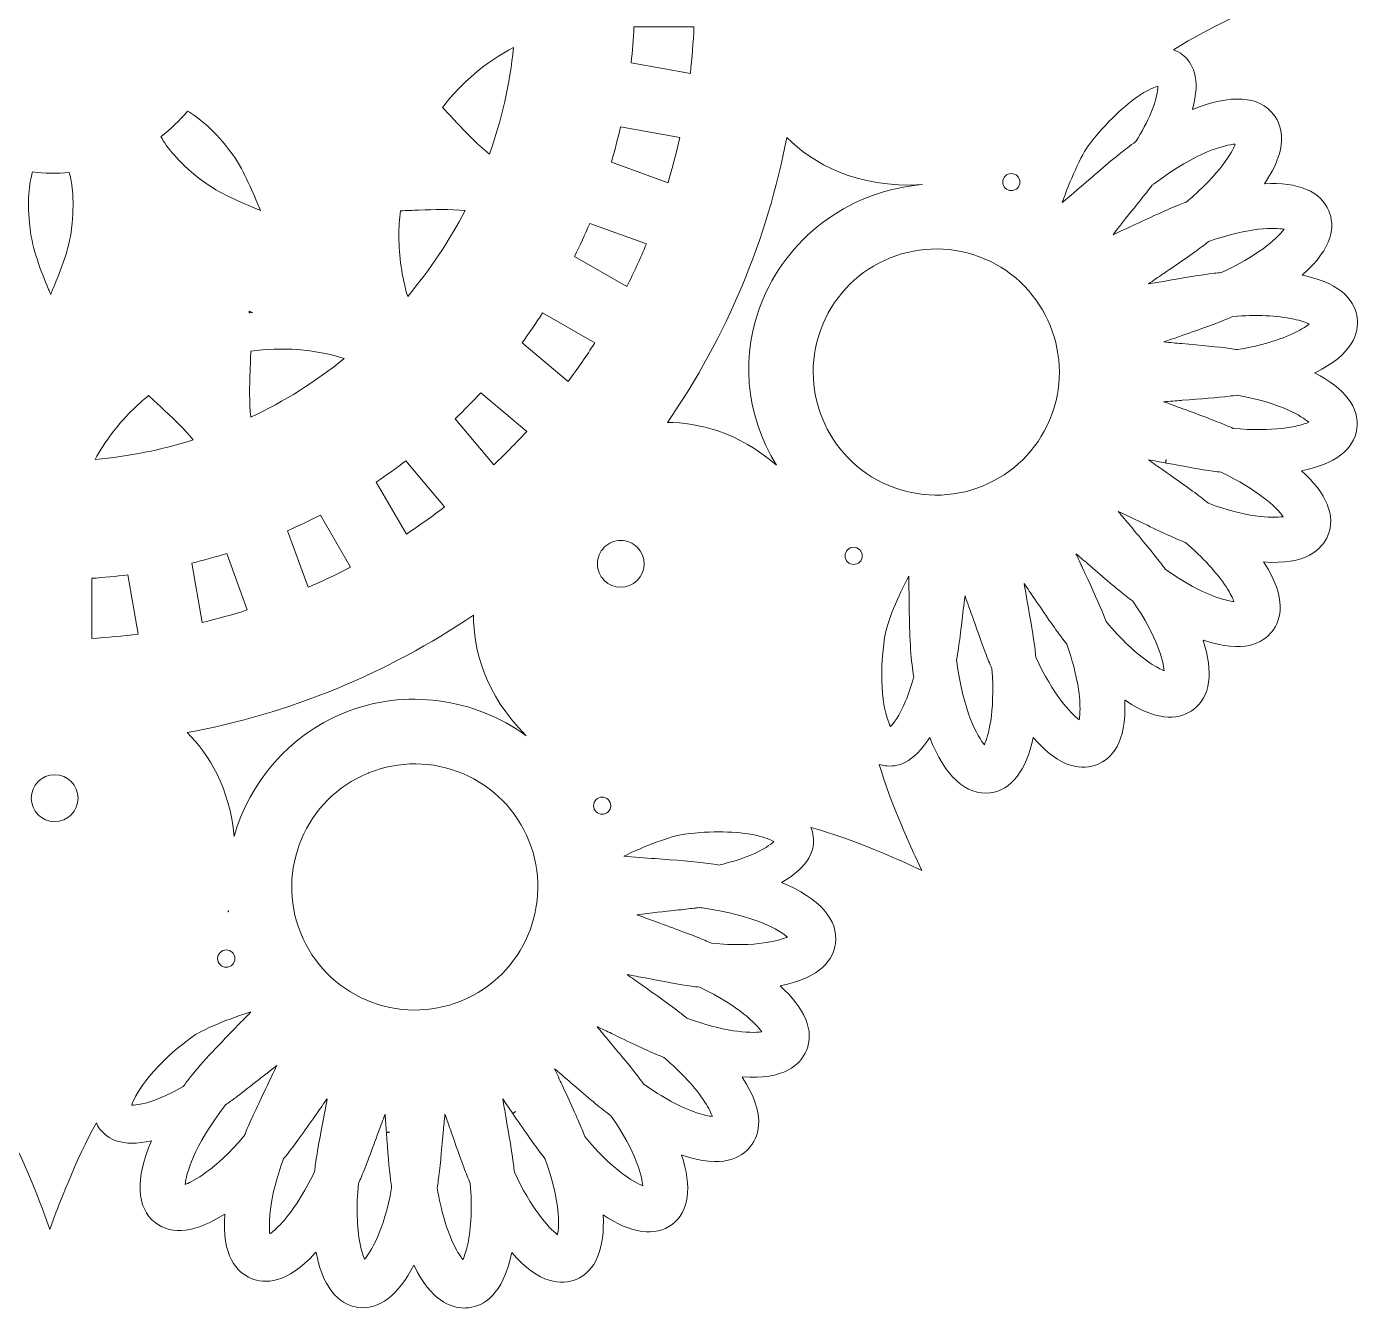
# Model space of a CAD drawing. Header units: millimetres. Extents: x 107 to 801, y -102 to 972.
# Drawn here: x 212.7 to 311.7, y 590.1 to 685.2 of the extents above; entities that cross this region are included whole.
import ezdxf

# ---------------------------------------------------------------- set-up
doc = ezdxf.new("R2010")
doc.units = ezdxf.units.MM
doc.header["$MEASUREMENT"] = 0
doc.layers.add('Layer 13 copy', color=7, linetype='Continuous')

msp = doc.modelspace()

# ---------------------------------------------------------------- linework, layer by layer
at = {"layer": 'Layer 13 copy', "lineweight": 0}
for points, knots in [([(308.314, 713.771), (308.325, 713.777), (308.335, 713.782), (308.346, 713.787), (311.168, 715.171), (311.601, 716.754), (311.467, 717.839), (311.333, 718.923), (310.528, 720.353), (307.455, 721.009), (307.432, 721.014), (307.409, 721.019), (307.385, 721.024), (309.755, 723.068), (309.791, 724.712), (309.377, 725.752), (309.377, 725.752), (309.358, 725.801), (309.358, 725.801), (308.759, 727.226), (307.073, 727.921), (304.59, 727.782), (305.977, 729.846), (306.23, 731.645), (305.295, 732.883), (304.355, 734.129), (302.542, 734.376), (300.161, 733.594), (300.165, 733.606), (300.169, 733.617), (300.173, 733.629), (301.19, 736.604), (300.377, 738.029), (299.516, 738.701), (298.654, 739.373), (297.073, 739.816), (294.435, 738.105), (294.415, 738.092), (294.396, 738.079), (294.376, 738.066), (294.607, 741.201), (293.462, 742.387), (292.427, 742.826), (290.99, 743.434), (289.299, 742.743), (287.628, 740.878), (287.041, 743.97), (285.626, 744.819), (284.513, 744.974), (282.746, 745.223), (281.148, 743.809), (279.976, 740.986), (278.783, 743.114), (277.485, 743.451), (276.579, 743.339), (276.348, 743.31), (276.125, 743.25), (275.914, 743.159), (276.696, 746.251), (278.608, 750.492), (278.628, 750.537), (278.628, 750.537), (279.107, 751.596), (279.107, 751.596), (279.107, 751.596), (278.057, 751.098), (278.057, 751.098), (278.015, 751.078), (274.01, 749.185), (271.294, 748.433), (271.31, 748.504), (271.323, 748.575), (271.333, 748.647), (271.454, 749.508), (271.171, 750.756), (269.243, 751.953), (272.105, 753.08), (273.554, 754.661), (273.335, 756.436), (273.144, 757.985), (271.7, 759.105), (269.249, 759.619), (271.633, 761.673), (271.661, 763.322), (271.239, 764.364), (270.831, 765.376), (269.682, 766.551), (266.542, 766.389), (266.517, 766.387), (266.492, 766.386), (266.467, 766.385), (266.473, 766.393), (266.479, 766.402), (266.485, 766.411), (268.237, 769.02), (267.821, 770.608), (267.162, 771.481), (266.22, 772.727), (264.408, 772.974), (262.029, 772.193), (262.033, 772.204), (262.037, 772.215), (262.04, 772.226), (263.058, 775.201), (262.244, 776.627), (261.383, 777.299), (260.522, 777.971), (258.941, 778.414), (256.303, 776.703), (256.283, 776.69), (256.264, 776.677), (256.244, 776.664), (256.474, 779.799), (255.323, 780.987), (254.282, 781.428), (252.846, 782.029), (251.156, 781.333), (249.488, 779.467), (249.01, 781.907), (247.917, 783.358), (246.38, 783.572), (244.833, 783.788), (243.378, 782.68), (242.247, 780.444), (242.242, 780.455), (242.236, 780.466), (242.231, 780.477), (240.845, 783.304), (239.262, 783.735), (238.18, 783.599), (237.095, 783.466), (235.665, 782.661), (235.009, 779.586), (235.004, 779.563), (234.999, 779.539), (234.994, 779.516), (232.941, 781.896), (231.293, 781.925), (230.251, 781.503), (228.804, 780.918), (228.097, 779.233), (228.234, 776.733), (225.633, 778.504), (224.032, 778.104), (223.135, 777.427), (221.712, 776.353), (221.579, 774.223), (222.747, 771.398), (220.399, 772.06), (219.243, 771.38), (218.682, 770.661), (218.564, 770.511), (218.466, 770.35), (218.387, 770.178), (216.785, 772.858), (215.126, 777.246), (215.108, 777.292), (215.108, 777.292), (214.699, 778.381), (214.699, 778.381), (214.699, 778.381), (214.307, 777.286), (214.307, 777.286), (214.291, 777.241), (212.762, 772.995), (211.347, 770.518), (211.307, 770.582), (211.265, 770.644), (211.219, 770.704), (210.695, 771.399), (209.612, 772.081), (207.403, 771.564), (208.63, 774.385), (208.537, 776.527), (207.127, 777.628), (205.897, 778.588), (204.084, 778.358), (201.987, 776.989), (202.22, 780.127), (201.074, 781.313), (200.039, 781.752), (199.033, 782.178), (197.392, 782.197), (195.285, 779.862), (195.269, 779.843), (195.252, 779.825), (195.236, 779.806), (195.234, 779.817), (195.232, 779.827), (195.23, 779.837), (194.623, 782.922), (193.206, 783.75), (192.124, 783.901), (190.576, 784.12), (189.121, 783.012), (187.99, 780.774), (187.985, 780.785), (187.98, 780.796), (187.974, 780.806), (186.589, 783.63), (185.006, 784.063), (183.923, 783.928), (182.838, 783.794), (181.408, 782.989), (180.753, 779.915), (180.748, 779.892), (180.743, 779.869), (180.738, 779.845), (178.683, 782.227), (177.029, 782.252), (175.982, 781.827), (174.542, 781.236), (173.839, 779.549), (173.979, 777.05), (171.915, 778.438), (170.116, 778.69), (168.879, 777.755), (167.632, 776.815), (167.385, 775.003), (168.167, 772.621), (168.156, 772.625), (168.144, 772.629), (168.133, 772.633), (165.158, 773.651), (163.733, 772.837), (163.061, 771.976), (162.389, 771.115), (161.946, 769.534), (163.656, 766.896), (163.669, 766.876), (163.682, 766.856), (163.695, 766.836), (160.562, 767.068), (159.375, 765.922), (158.936, 764.887), (158.327, 763.45), (159.018, 761.759), (160.884, 760.089), (157.792, 759.501), (156.943, 758.087), (156.787, 756.973), (156.54, 755.207), (157.952, 753.608), (160.775, 752.436), (158.648, 751.244), (158.311, 749.946), (158.422, 749.04), (158.441, 748.892), (158.472, 748.746), (158.517, 748.605), (155.589, 749.336), (151.483, 751.154), (151.3, 751.235), (151.3, 751.235), (150.251, 751.704), (150.251, 751.704), (150.251, 751.704), (150.741, 750.664), (150.741, 750.664), (150.762, 750.621), (152.677, 746.536), (153.433, 743.728), (153.329, 743.757), (153.223, 743.779), (153.115, 743.794), (152.253, 743.917), (151.007, 743.634), (149.809, 741.704), (148.682, 744.563), (147.102, 746.013), (145.325, 745.796), (143.776, 745.604), (142.657, 744.16), (142.143, 741.71), (140.088, 744.094), (138.439, 744.122), (137.397, 743.7), (136.384, 743.29), (135.21, 742.143), (135.373, 739.003), (135.374, 738.978), (135.376, 738.953), (135.377, 738.928), (135.368, 738.934), (135.36, 738.94), (135.351, 738.945), (132.741, 740.698), (131.153, 740.282), (130.281, 739.623), (129.034, 738.681), (128.788, 736.87), (129.569, 734.49), (129.557, 734.494), (129.546, 734.497), (129.535, 734.501), (126.561, 735.518), (125.135, 734.705), (124.462, 733.843), (123.79, 732.981), (123.349, 731.401), (125.059, 728.764), (125.071, 728.744), (125.084, 728.724), (125.097, 728.704), (121.961, 728.933), (120.775, 727.784), (120.333, 726.743), (119.733, 725.306), (120.429, 723.617), (122.295, 721.949), (119.855, 721.47), (118.404, 720.377), (118.19, 718.841), (117.973, 717.294), (119.08, 715.839), (121.317, 714.707), (121.306, 714.702), (121.295, 714.697), (121.284, 714.691), (118.461, 713.307), (118.029, 711.724), (118.163, 710.64), (118.296, 709.556), (119.101, 708.125), (122.176, 707.469), (122.199, 707.464), (122.222, 707.459), (122.246, 707.454), (119.865, 705.401), (119.837, 703.753), (120.258, 702.711), (120.845, 701.263), (122.529, 700.556), (125.029, 700.695), (123.258, 698.093), (123.658, 696.493), (124.335, 695.596), (125.409, 694.172), (127.538, 694.04), (130.363, 695.208), (129.701, 692.86), (130.381, 691.704), (131.101, 691.142), (131.205, 691.061), (131.315, 690.989), (131.43, 690.926), (128.89, 689.468), (124.517, 687.974), (124.471, 687.958), (124.471, 687.958), (123.355, 687.58), (123.355, 687.58), (123.355, 687.58), (124.455, 687.157), (124.455, 687.157), (124.5, 687.139), (128.795, 685.481), (131.455, 683.919), (131.313, 683.853), (131.181, 683.773), (131.057, 683.68), (130.363, 683.156), (129.681, 682.073), (130.198, 679.864), (127.376, 681.092), (125.234, 680.999), (124.134, 679.588), (123.174, 678.357), (123.403, 676.544), (124.773, 674.448), (121.635, 674.68), (120.449, 673.535), (120.01, 672.499), (119.583, 671.493), (119.565, 669.852), (121.9, 667.746), (121.918, 667.73), (121.937, 667.713), (121.956, 667.696), (121.945, 667.694), (121.935, 667.692), (121.925, 667.69), (118.84, 667.084), (118.012, 665.667), (117.861, 664.584), (117.645, 663.037), (118.751, 661.581), (120.987, 660.451), (120.976, 660.446), (120.966, 660.44), (120.955, 660.435), (118.132, 659.051), (117.7, 657.468), (117.833, 656.383), (117.968, 655.299), (118.773, 653.868), (121.846, 653.213), (121.87, 653.208), (121.893, 653.203), (121.916, 653.198), (119.536, 651.144), (119.511, 649.49), (119.934, 648.442), (120.526, 647.002), (122.21, 646.3), (124.711, 646.439), (123.324, 644.376), (123.071, 642.577), (124.006, 641.339), (124.946, 640.093), (126.758, 639.846), (129.14, 640.628), (129.136, 640.616), (129.132, 640.605), (129.128, 640.593), (128.111, 637.619), (128.924, 636.193), (129.785, 635.521), (130.647, 634.849), (132.228, 634.407), (134.865, 636.117), (134.885, 636.13), (134.905, 636.143), (134.925, 636.156), (134.694, 633.021), (135.839, 631.835), (136.874, 631.396), (138.311, 630.788), (140.003, 631.479), (141.673, 633.344), (142.26, 630.253), (143.675, 629.403), (144.788, 629.248), (146.554, 628.999), (148.153, 630.411), (149.325, 633.236), (150.517, 631.11), (151.816, 630.773), (152.722, 630.883), (152.871, 630.901), (153.016, 630.933), (153.158, 630.978), (152.397, 628.069), (150.503, 624.031), (150.483, 623.988), (150.483, 623.988), (149.981, 622.927), (149.981, 622.927), (149.981, 622.927), (151.048, 623.42), (151.048, 623.42), (151.091, 623.44), (155.145, 625.31), (158.111, 626.105), (158.041, 625.933), (157.993, 625.756), (157.968, 625.575), (157.847, 624.714), (158.131, 623.466), (160.058, 622.269), (157.196, 621.142), (155.746, 619.561), (155.966, 617.786), (156.157, 616.237), (157.601, 615.118), (160.052, 614.603), (157.668, 612.549), (157.64, 610.9), (158.061, 609.858), (158.471, 608.844), (159.618, 607.668), (162.759, 607.833), (162.784, 607.835), (162.809, 607.836), (162.834, 607.838), (162.828, 607.829), (162.822, 607.82), (162.816, 607.811), (161.064, 605.202), (161.48, 603.614), (162.138, 602.741), (163.079, 601.495), (164.892, 601.248), (167.272, 602.029), (167.269, 602.018), (167.265, 602.007), (167.261, 601.996), (166.243, 599.021), (167.057, 597.595), (167.918, 596.923), (168.78, 596.252), (170.361, 595.81), (172.999, 597.519), (173.018, 597.532), (173.038, 597.545), (173.057, 597.558), (172.827, 594.423), (173.979, 593.235), (175.019, 592.794), (176.455, 592.194), (178.145, 592.89), (179.813, 594.755), (180.291, 592.315), (181.384, 590.864), (182.92, 590.65), (184.466, 590.432), (185.922, 591.539), (187.054, 593.777), (187.06, 593.766), (187.065, 593.756), (187.07, 593.745), (188.456, 590.919), (190.04, 590.486), (191.121, 590.623), (192.206, 590.756), (193.636, 591.561), (194.292, 594.636), (194.297, 594.659), (194.302, 594.682), (194.307, 594.706), (196.361, 592.324), (198.009, 592.297), (199.05, 592.719), (200.497, 593.304), (201.204, 594.989), (201.067, 597.489), (203.667, 595.719), (205.268, 596.119), (206.166, 596.796), (207.589, 597.869), (207.722, 599.999), (206.554, 602.824), (208.901, 602.162), (210.057, 602.841), (210.619, 603.561), (210.739, 603.714), (210.839, 603.879), (210.918, 604.054), (212.432, 601.447), (213.956, 597.241), (213.972, 597.196), (213.972, 597.196), (214.37, 596.094), (214.37, 596.094), (214.37, 596.094), (214.774, 597.194), (214.774, 597.194), (214.79, 597.238), (216.317, 601.372), (217.813, 603.985), (217.884, 603.817), (217.974, 603.661), (218.081, 603.518), (218.605, 602.823), (219.688, 602.142), (221.898, 602.658), (220.671, 599.838), (220.764, 597.695), (222.174, 596.594), (223.405, 595.634), (225.218, 595.864), (227.314, 597.234), (227.082, 594.095), (228.228, 592.909), (229.263, 592.47), (230.269, 592.045), (231.911, 592.026), (234.015, 594.36), (234.032, 594.379), (234.049, 594.397), (234.065, 594.416), (234.068, 594.406), (234.069, 594.396), (234.071, 594.385), (234.677, 591.301), (236.095, 590.473), (237.177, 590.321), (238.721, 590.107), (240.18, 591.212), (241.311, 593.448), (241.316, 593.437), (241.321, 593.426), (241.327, 593.415), (242.6, 590.818), (244.048, 590.273), (245.039, 590.273), (245.156, 590.273), (245.269, 590.281), (245.378, 590.294), (246.463, 590.428), (247.893, 591.234), (248.548, 594.306), (248.553, 594.33), (248.558, 594.353), (248.563, 594.377), (250.617, 591.997), (252.271, 591.971), (253.319, 592.395), (254.759, 592.986), (255.462, 594.673), (255.322, 597.172), (257.386, 595.784), (259.185, 595.531), (260.422, 596.467), (261.669, 597.407), (261.915, 599.219), (261.134, 601.6), (261.145, 601.596), (261.157, 601.592), (261.168, 601.589), (264.145, 600.571), (265.57, 601.385), (266.24, 602.246), (266.913, 603.108), (267.355, 604.688), (265.645, 607.326), (265.632, 607.346), (265.619, 607.366), (265.606, 607.386), (268.739, 607.156), (269.926, 608.3), (270.365, 609.334), (270.974, 610.771), (270.283, 612.463), (268.417, 614.134), (271.509, 614.721), (272.358, 616.135), (272.513, 617.249), (272.761, 619.015), (271.349, 620.614), (268.526, 621.786), (270.654, 622.979), (270.991, 624.276), (270.878, 625.182), (270.85, 625.416), (270.788, 625.641), (270.696, 625.855), (273.685, 625.073), (277.806, 623.191), (277.85, 623.171), (277.85, 623.171), (278.915, 622.682), (278.915, 622.682), (278.915, 622.682), (278.413, 623.741), (278.413, 623.741), (278.394, 623.783), (276.541, 627.721), (275.762, 630.531), (275.901, 630.482), (276.042, 630.448), (276.186, 630.428), (277.047, 630.308), (278.295, 630.591), (279.492, 632.519), (280.619, 629.657), (282.198, 628.208), (283.976, 628.426), (285.525, 628.617), (286.644, 630.062), (287.158, 632.512), (289.212, 630.128), (290.862, 630.1), (291.904, 630.522), (292.917, 630.932), (294.091, 632.08), (293.928, 635.219), (293.927, 635.244), (293.925, 635.269), (293.924, 635.294), (293.933, 635.288), (293.941, 635.283), (293.95, 635.277), (296.561, 633.524), (298.148, 633.941), (299.02, 634.599), (300.266, 635.541), (300.513, 637.352), (299.732, 639.733), (299.743, 639.729), (299.755, 639.725), (299.766, 639.721), (302.741, 638.704), (304.166, 639.517), (304.839, 640.379), (305.51, 641.241), (305.952, 642.821), (304.242, 645.459), (304.229, 645.478), (304.216, 645.498), (304.203, 645.518), (307.338, 645.288), (308.527, 646.44), (308.968, 647.48), (309.568, 648.916), (308.872, 650.606), (307.006, 652.273), (309.447, 652.752), (310.897, 653.845), (311.111, 655.381), (311.328, 656.928), (310.221, 658.383), (307.984, 659.515), (307.995, 659.52), (308.006, 659.525), (308.017, 659.531), (310.839, 660.915), (311.272, 662.498), (311.138, 663.581), (311.005, 664.666), (310.201, 666.097), (307.125, 666.753), (307.102, 666.758), (307.079, 666.763), (307.056, 666.768), (309.437, 668.821), (309.464, 670.469), (309.042, 671.511), (308.457, 672.958), (306.773, 673.665), (304.272, 673.527), (306.043, 676.129), (305.643, 677.729), (304.966, 678.627), (303.893, 680.05), (301.763, 680.182), (298.938, 679.014), (299.6, 681.363), (298.92, 682.518), (298.201, 683.08), (297.997, 683.239), (297.774, 683.362), (297.534, 683.45), (300.277, 685.151), (304.681, 687.167), (304.728, 687.188), (304.728, 687.188), (305.821, 687.686), (305.821, 687.686), (305.821, 687.686), (304.659, 687.989), (304.659, 687.989), (304.614, 688), (300.466, 689.085), (298.004, 690.382), (298.087, 690.431), (298.167, 690.484), (298.244, 690.542), (298.939, 691.067), (299.62, 692.149), (299.103, 694.358), (301.925, 693.131), (304.067, 693.224), (305.167, 694.635), (306.128, 695.866), (305.898, 697.678), (304.528, 699.775), (307.665, 699.543), (308.853, 700.688), (309.291, 701.723), (309.718, 702.729), (309.736, 704.37), (307.401, 706.476), (307.383, 706.492), (307.364, 706.509), (307.345, 706.526), (307.355, 706.528), (307.366, 706.53), (307.376, 706.532), (310.462, 707.138), (311.289, 708.556), (311.44, 709.638), (311.656, 711.185), (310.55, 712.641), (308.314, 713.771)], [0, 0, 0, 0, 1, 1, 1, 2, 2, 2, 3, 3, 3, 4, 4, 4, 5, 5, 5, 6, 6, 6, 7, 7, 7, 8, 8, 8, 9, 9, 9, 10, 10, 10, 11, 11, 11, 12, 12, 12, 13, 13, 13, 14, 14, 14, 15, 15, 15, 16, 16, 16, 17, 17, 17, 18, 18, 18, 19, 19, 19, 20, 20, 20, 21, 21, 21, 22, 22, 22, 23, 23, 23, 24, 24, 24, 25, 25, 25, 26, 26, 26, 27, 27, 27, 28, 28, 28, 29, 29, 29, 30, 30, 30, 31, 31, 31, 32, 32, 32, 33, 33, 33, 34, 34, 34, 35, 35, 35, 36, 36, 36, 37, 37, 37, 38, 38, 38, 39, 39, 39, 40, 40, 40, 41, 41, 41, 42, 42, 42, 43, 43, 43, 44, 44, 44, 45, 45, 45, 46, 46, 46, 47, 47, 47, 48, 48, 48, 49, 49, 49, 50, 50, 50, 51, 51, 51, 52, 52, 52, 53, 53, 53, 54, 54, 54, 55, 55, 55, 56, 56, 56, 57, 57, 57, 58, 58, 58, 59, 59, 59, 60, 60, 60, 61, 61, 61, 62, 62, 62, 63, 63, 63, 64, 64, 64, 65, 65, 65, 66, 66, 66, 67, 67, 67, 68, 68, 68, 69, 69, 69, 70, 70, 70, 71, 71, 71, 72, 72, 72, 73, 73, 73, 74, 74, 74, 75, 75, 75, 76, 76, 76, 77, 77, 77, 78, 78, 78, 79, 79, 79, 80, 80, 80, 81, 81, 81, 82, 82, 82, 83, 83, 83, 84, 84, 84, 85, 85, 85, 86, 86, 86, 87, 87, 87, 88, 88, 88, 89, 89, 89, 90, 90, 90, 91, 91, 91, 92, 92, 92, 93, 93, 93, 94, 94, 94, 95, 95, 95, 96, 96, 96, 97, 97, 97, 98, 98, 98, 99, 99, 99, 100, 100, 100, 101, 101, 101, 102, 102, 102, 103, 103, 103, 104, 104, 104, 105, 105, 105, 106, 106, 106, 107, 107, 107, 108, 108, 108, 109, 109, 109, 110, 110, 110, 111, 111, 111, 112, 112, 112, 113, 113, 113, 114, 114, 114, 115, 115, 115, 116, 116, 116, 117, 117, 117, 118, 118, 118, 119, 119, 119, 120, 120, 120, 121, 121, 121, 122, 122, 122, 123, 123, 123, 124, 124, 124, 125, 125, 125, 126, 126, 126, 127, 127, 127, 128, 128, 128, 129, 129, 129, 130, 130, 130, 131, 131, 131, 132, 132, 132, 133, 133, 133, 134, 134, 134, 135, 135, 135, 136, 136, 136, 137, 137, 137, 138, 138, 138, 139, 139, 139, 140, 140, 140, 141, 141, 141, 142, 142, 142, 143, 143, 143, 144, 144, 144, 145, 145, 145, 146, 146, 146, 147, 147, 147, 148, 148, 148, 149, 149, 149, 150, 150, 150, 151, 151, 151, 152, 152, 152, 153, 153, 153, 154, 154, 154, 155, 155, 155, 156, 156, 156, 157, 157, 157, 158, 158, 158, 159, 159, 159, 160, 160, 160, 161, 161, 161, 162, 162, 162, 163, 163, 163, 164, 164, 164, 165, 165, 165, 166, 166, 166, 167, 167, 167, 168, 168, 168, 169, 169, 169, 170, 170, 170, 171, 171, 171, 172, 172, 172, 173, 173, 173, 174, 174, 174, 175, 175, 175, 176, 176, 176, 177, 177, 177, 178, 178, 178, 179, 179, 179, 180, 180, 180, 181, 181, 181, 182, 182, 182, 183, 183, 183, 184, 184, 184, 185, 185, 185, 186, 186, 186, 187, 187, 187, 188, 188, 188, 189, 189, 189, 190, 190, 190, 191, 191, 191, 192, 192, 192, 193, 193, 193, 194, 194, 194, 195, 195, 195, 196, 196, 196, 197, 197, 197, 198, 198, 198, 199, 199, 199, 200, 200, 200, 201, 201, 201, 202, 202, 202, 203, 203, 203, 204, 204, 204, 205, 205, 205, 206, 206, 206, 207, 207, 207, 208, 208, 208, 209, 209, 209, 210, 210, 210, 211, 211, 211, 212, 212, 212, 213, 213, 213, 214, 214, 214, 215, 215, 215, 216, 216, 216, 217, 217, 217, 218, 218, 218, 219, 219, 219, 220, 220, 220, 221, 221, 221, 222, 222, 222, 223, 223, 223, 224, 224, 224, 225, 225, 225, 226, 226, 226, 227, 227, 227, 228, 228, 228, 229, 229, 229, 230, 230, 230, 231, 231, 231, 232, 232, 232, 233, 233, 233, 234, 234, 234, 235, 235, 235, 236, 236, 236, 237, 237, 237, 238, 238, 238, 239, 239, 239, 240, 240, 240, 241, 241, 241, 242, 242, 242, 243, 243, 243, 244, 244, 244, 245, 245, 245, 246, 246, 246, 247, 247, 247, 248, 248, 248, 249, 249, 249, 250, 250, 250, 251, 251, 251, 252, 252, 252, 253, 253, 253, 254, 254, 254, 255, 255, 255, 256, 256, 256, 257, 257, 257, 258, 258, 258, 258]), ([(257.391, 682.472), (257.488, 683.36), (257.558, 684.259), (257.599, 685.153), (257.599, 685.153), (262.044, 685.153), (262.044, 685.153), (261.996, 683.997), (261.906, 682.838), (261.776, 681.699), (261.776, 681.699), (257.391, 682.472), (257.391, 682.472)], [0, 0, 0, 0, 1, 1, 1, 2, 2, 2, 3, 3, 3, 4, 4, 4, 4]), ([(244.319, 678.237), (244.021, 678.558), (243.726, 678.874), (243.427, 679.183), (244.834, 681.026), (246.646, 682.549), (248.696, 683.615), (248.416, 680.916), (247.817, 678.265), (246.913, 675.722), (245.971, 676.464), (245.133, 677.364), (244.319, 678.237)], [0, 0, 0, 0, 1, 1, 1, 2, 2, 2, 3, 3, 3, 4, 4, 4, 4]), ([(296.386, 680.747), (296.383, 680.421), (296.283, 679.767), (295.863, 678.762), (295.585, 678.096), (295.211, 677.386), (294.753, 676.651), (294.542, 676.502), (294.334, 676.35), (294.128, 676.195), (293.319, 675.584), (292.181, 674.601), (291.064, 673.636), (290.518, 673.164), (289.877, 672.611), (289.301, 672.13), (289.824, 673.636), (290.695, 675.656), (291.349, 676.494), (292.568, 678.056), (293.907, 679.349), (295.118, 680.135), (295.747, 680.542), (296.158, 680.692), (296.386, 680.747)], [0, 0, 0, 0, 1, 1, 1, 2, 2, 2, 3, 3, 3, 4, 4, 4, 5, 5, 5, 6, 6, 6, 7, 7, 7, 8, 8, 8, 8]), ([(225.419, 673.924), (223.824, 675.178), (223.007, 676.268), (222.592, 677.011), (223.31, 677.569), (223.968, 678.203), (224.553, 678.9), (225.286, 678.482), (226.361, 677.667), (227.595, 676.1), (228.563, 674.869), (229.145, 673.484), (229.762, 672.017), (229.827, 671.861), (229.893, 671.704), (229.96, 671.547), (229.834, 671.6), (229.708, 671.653), (229.583, 671.706), (228.164, 672.302), (226.697, 672.919), (225.419, 673.924)], [0, 0, 0, 0, 1, 1, 1, 2, 2, 2, 3, 3, 3, 4, 4, 4, 5, 5, 5, 6, 6, 6, 7, 7, 7, 7]), ([(255.932, 675.126), (256.182, 675.985), (256.408, 676.859), (256.604, 677.731), (256.604, 677.731), (260.988, 676.958), (260.988, 676.958), (260.741, 675.828), (260.452, 674.701), (260.125, 673.6), (260.125, 673.6), (255.932, 675.126), (255.932, 675.126)], [0, 0, 0, 0, 1, 1, 1, 2, 2, 2, 3, 3, 3, 4, 4, 4, 4]), ([(267.164, 665.016), (267.164, 665.016), (267.137, 664.952), (267.137, 664.952), (265.433, 660.874), (265.839, 656.538), (268.15, 652.683), (265.291, 655.173), (262.35, 655.834), (260.082, 655.855), (264.447, 662.171), (267.491, 669.449), (268.91, 676.963), (270.851, 675.038), (274.031, 673.168), (278.959, 673.46), (273.872, 673.066), (269.215, 669.858), (267.164, 665.016)], [0, 0, 0, 0, 1, 1, 1, 2, 2, 2, 3, 3, 3, 4, 4, 4, 5, 5, 5, 6, 6, 6, 6]), ([(302.104, 676.466), (302.095, 676.442), (302.085, 676.417), (302.074, 676.391), (301.888, 675.945), (301.078, 674.326), (298.466, 672.17), (298.292, 672.104), (298.118, 672.037), (297.945, 671.967), (297.147, 671.644), (295.96, 671.094), (294.683, 670.502), (294.164, 670.262), (293.602, 670.002), (293.06, 669.756), (293.679, 670.555), (294.353, 671.395), (294.801, 671.953), (294.801, 671.953), (294.83, 671.989), (294.83, 671.989), (295.182, 672.428), (295.49, 672.812), (295.71, 673.093), (295.786, 673.192), (295.862, 673.29), (295.936, 673.39), (295.936, 673.39), (295.965, 673.413), (295.965, 673.413), (296.019, 673.456), (296.074, 673.499), (296.13, 673.542), (299.334, 675.959), (301.356, 676.393), (302.104, 676.466)], [0, 0, 0, 0, 1, 1, 1, 2, 2, 2, 3, 3, 3, 4, 4, 4, 5, 5, 5, 6, 6, 6, 7, 7, 7, 8, 8, 8, 9, 9, 9, 10, 10, 10, 11, 11, 11, 12, 12, 12, 12]), ([(213.085, 674.399), (213.985, 674.287), (214.898, 674.27), (215.808, 674.349), (216.03, 673.535), (216.215, 672.199), (215.979, 670.218), (215.793, 668.663), (215.222, 667.264), (214.616, 665.78), (214.555, 665.63), (214.493, 665.479), (214.432, 665.327), (214.38, 665.453), (214.329, 665.58), (214.277, 665.706), (213.696, 667.13), (213.094, 668.603), (212.902, 670.218), (212.661, 672.232), (212.854, 673.581), (213.085, 674.399)], [0, 0, 0, 0, 1, 1, 1, 2, 2, 2, 3, 3, 3, 4, 4, 4, 5, 5, 5, 6, 6, 6, 7, 7, 7, 7]), ([(286.168, 673.648), (286.168, 673.477), (286.102, 673.317), (285.982, 673.197), (285.746, 672.962), (285.317, 672.962), (285.081, 673.197), (284.961, 673.317), (284.895, 673.477), (284.895, 673.648), (284.895, 673.819), (284.961, 673.979), (285.081, 674.098), (285.201, 674.218), (285.361, 674.284), (285.532, 674.284), (285.532, 674.284), (285.532, 674.284), (285.532, 674.284), (285.703, 674.284), (285.862, 674.218), (285.982, 674.099), (286.102, 673.979), (286.168, 673.819), (286.168, 673.648)], [0, 0, 0, 0, 1, 1, 1, 2, 2, 2, 3, 3, 3, 4, 4, 4, 5, 5, 5, 6, 6, 6, 7, 7, 7, 8, 8, 8, 8]), ([(240.854, 665.187), (240.422, 666.633), (240.203, 668.135), (240.203, 669.657), (240.203, 670.271), (240.242, 670.899), (240.318, 671.529), (240.785, 671.538), (241.247, 671.555), (241.689, 671.572), (242.816, 671.615), (243.978, 671.659), (245.105, 671.542), (243.938, 669.285), (242.51, 667.151), (240.854, 665.187)], [0, 0, 0, 0, 1, 1, 1, 2, 2, 2, 3, 3, 3, 4, 4, 4, 5, 5, 5, 5]), ([(257.076, 665.915), (257.076, 665.915), (253.211, 668.147), (253.211, 668.147), (253.607, 668.948), (253.982, 669.769), (254.328, 670.595), (254.328, 670.595), (258.519, 669.069), (258.519, 669.069), (258.077, 668.001), (257.593, 666.942), (257.076, 665.915)], [0, 0, 0, 0, 1, 1, 1, 2, 2, 2, 3, 3, 3, 4, 4, 4, 4]), ([(305.717, 670.157), (305.168, 669.41), (303.662, 668.129), (301.089, 666.955), (300.906, 666.937), (300.722, 666.917), (300.538, 666.895), (300.538, 666.895), (300.537, 666.895), (300.537, 666.895), (299.642, 666.784), (298.255, 666.548), (296.91, 666.319), (296.525, 666.253), (296.103, 666.181), (295.677, 666.11), (296.046, 666.363), (296.415, 666.615), (296.752, 666.845), (296.752, 666.845), (296.817, 666.889), (296.817, 666.889), (297.928, 667.647), (298.978, 668.363), (299.654, 668.873), (299.815, 668.994), (299.974, 669.118), (300.132, 669.244), (303.238, 670.351), (305.032, 670.264), (305.717, 670.157)], [0, 0, 0, 0, 1, 1, 1, 2, 2, 2, 3, 3, 3, 4, 4, 4, 5, 5, 5, 6, 6, 6, 7, 7, 7, 8, 8, 8, 9, 9, 9, 10, 10, 10, 10]), ([(283.398, 651.139), (281.142, 650.226), (278.665, 650.246), (276.424, 651.196), (271.82, 653.147), (269.643, 658.486), (271.572, 663.099), (271.572, 663.099), (271.589, 663.141), (271.589, 663.141), (272.539, 665.382), (274.304, 667.119), (276.56, 668.032), (278.808, 668.941), (281.304, 668.92), (283.535, 667.976), (288.137, 666.026), (290.314, 660.687), (288.389, 656.077), (288.389, 656.077), (288.369, 656.031), (288.369, 656.031), (287.42, 653.79), (285.654, 652.053), (283.398, 651.139)], [0, 0, 0, 0, 1, 1, 1, 2, 2, 2, 3, 3, 3, 4, 4, 4, 5, 5, 5, 6, 6, 6, 7, 7, 7, 8, 8, 8, 8]), ([(229.379, 663.997), (229.294, 663.987), (229.21, 663.977), (229.126, 663.966), (229.122, 664.005), (229.117, 664.043), (229.113, 664.082), (229.2, 664.054), (229.288, 664.025), (229.379, 663.997)], [0, 0, 0, 0, 1, 1, 1, 2, 2, 2, 3, 3, 3, 3]), ([(252.728, 658.888), (252.728, 658.888), (249.317, 661.749), (249.317, 661.749), (249.844, 662.467), (250.356, 663.211), (250.841, 663.966), (250.841, 663.966), (254.7, 661.737), (254.7, 661.737), (254.081, 660.77), (253.419, 659.813), (252.728, 658.888)], [0, 0, 0, 0, 1, 1, 1, 2, 2, 2, 3, 3, 3, 4, 4, 4, 4]), ([(307.575, 663.143), (307.38, 662.984), (307.056, 662.761), (306.554, 662.515), (305.431, 661.964), (303.955, 661.524), (302.28, 661.241), (302.097, 661.271), (301.913, 661.3), (301.729, 661.325), (300.869, 661.446), (299.553, 661.564), (298.147, 661.69), (297.736, 661.727), (297.285, 661.768), (296.833, 661.811), (297.206, 661.944), (297.576, 662.075), (297.915, 662.194), (297.915, 662.194), (297.983, 662.219), (297.983, 662.219), (299.248, 662.665), (300.555, 663.127), (301.386, 663.464), (301.572, 663.539), (301.757, 663.616), (301.94, 663.696), (303.646, 663.833), (305.197, 663.766), (306.432, 663.503), (306.978, 663.386), (307.341, 663.253), (307.575, 663.143)], [0, 0, 0, 0, 1, 1, 1, 2, 2, 2, 3, 3, 3, 4, 4, 4, 5, 5, 5, 6, 6, 6, 7, 7, 7, 8, 8, 8, 9, 9, 9, 10, 10, 10, 11, 11, 11, 11]), ([(229.193, 659.651), (229.193, 659.651), (229.199, 659.837), (229.199, 659.837), (229.214, 660.235), (229.229, 660.673), (229.237, 661.125), (231.551, 661.461), (233.931, 661.276), (236.162, 660.589), (234.032, 658.862), (231.71, 657.401), (229.249, 656.238), (229.12, 657.361), (229.153, 658.521), (229.193, 659.651)], [0, 0, 0, 0, 1, 1, 1, 2, 2, 2, 3, 3, 3, 4, 4, 4, 5, 5, 5, 5]), ([(221.683, 657.839), (221.984, 657.551), (222.293, 657.263), (222.623, 656.957), (223.439, 656.201), (224.28, 655.421), (224.986, 654.559), (222.639, 653.819), (220.199, 653.334), (217.723, 653.117), (218.437, 654.427), (219.336, 655.629), (220.4, 656.693), (220.4, 656.693), (220.4, 656.693), (220.4, 656.693), (220.799, 657.092), (221.23, 657.476), (221.683, 657.839)], [0, 0, 0, 0, 1, 1, 1, 2, 2, 2, 3, 3, 3, 4, 4, 4, 5, 5, 5, 6, 6, 6, 6]), ([(248.206, 653.662), (247.887, 653.343), (247.566, 653.032), (247.232, 652.717), (247.232, 652.717), (244.372, 656.126), (244.372, 656.126), (245.019, 656.744), (245.652, 657.388), (246.258, 658.042), (246.258, 658.042), (249.663, 655.185), (249.663, 655.185), (249.187, 654.666), (248.698, 654.154), (248.206, 653.662)], [0, 0, 0, 0, 1, 1, 1, 2, 2, 2, 3, 3, 3, 4, 4, 4, 5, 5, 5, 5]), ([(301.952, 655.411), (301.782, 655.488), (301.61, 655.563), (301.437, 655.637), (300.651, 655.97), (299.437, 656.417), (298.24, 656.857), (298.24, 656.857), (298.031, 656.933), (298.031, 656.933), (297.648, 657.073), (297.228, 657.228), (296.808, 657.384), (297.261, 657.42), (297.716, 657.454), (298.133, 657.485), (298.133, 657.485), (298.186, 657.489), (298.186, 657.489), (299.54, 657.591), (300.818, 657.687), (301.662, 657.791), (301.862, 657.816), (302.061, 657.844), (302.259, 657.873), (305.54, 657.273), (307.035, 656.301), (307.565, 655.866), (306.784, 655.535), (304.848, 655.135), (301.952, 655.411)], [0, 0, 0, 0, 1, 1, 1, 2, 2, 2, 3, 3, 3, 4, 4, 4, 5, 5, 5, 6, 6, 6, 7, 7, 7, 8, 8, 8, 9, 9, 9, 10, 10, 10, 10]), ([(240.719, 653.003), (240.719, 653.003), (243.58, 649.593), (243.58, 649.593), (242.67, 648.891), (241.723, 648.215), (240.759, 647.578), (240.759, 647.578), (238.53, 651.44), (238.53, 651.44), (239.274, 651.937), (240.008, 652.462), (240.719, 653.003)], [0, 0, 0, 0, 1, 1, 1, 2, 2, 2, 3, 3, 3, 4, 4, 4, 4]), ([(300.122, 649.866), (299.978, 649.984), (299.833, 650.101), (299.684, 650.217), (299.004, 650.748), (297.94, 651.497), (296.813, 652.29), (296.813, 652.29), (296.77, 652.321), (296.77, 652.321), (296.43, 652.56), (296.057, 652.822), (295.684, 653.087), (296.116, 653.008), (296.547, 652.928), (296.942, 652.855), (296.942, 652.855), (296.988, 653.101), (296.988, 653.101), (296.988, 653.101), (296.978, 652.848), (296.978, 652.848), (298.329, 652.597), (299.604, 652.36), (300.457, 652.241), (300.658, 652.212), (300.859, 652.187), (301.06, 652.164), (303.75, 650.887), (305.143, 649.581), (305.657, 648.87), (304.784, 648.746), (302.88, 648.836), (300.122, 649.866)], [0, 0, 0, 0, 1, 1, 1, 2, 2, 2, 3, 3, 3, 4, 4, 4, 5, 5, 5, 6, 6, 6, 7, 7, 7, 8, 8, 8, 9, 9, 9, 10, 10, 10, 11, 11, 11, 11]), ([(234.391, 648.996), (234.391, 648.996), (236.621, 645.134), (236.621, 645.134), (235.602, 644.602), (234.552, 644.101), (233.49, 643.642), (233.49, 643.642), (231.964, 647.836), (231.964, 647.836), (232.781, 648.196), (233.595, 648.585), (234.391, 648.996)], [0, 0, 0, 0, 1, 1, 1, 2, 2, 2, 3, 3, 3, 4, 4, 4, 4]), ([(300.842, 642.866), (299.659, 643.27), (298.303, 644.003), (296.919, 644.987), (296.81, 645.138), (296.7, 645.288), (296.588, 645.437), (296.064, 646.13), (295.227, 647.134), (294.327, 648.211), (294.052, 648.541), (293.749, 648.904), (293.448, 649.267), (293.877, 649.063), (294.308, 648.855), (294.704, 648.664), (295.925, 648.077), (297.078, 647.521), (297.859, 647.191), (298.043, 647.112), (298.229, 647.037), (298.415, 646.963), (299.717, 645.854), (300.767, 644.709), (301.454, 643.651), (301.758, 643.181), (301.921, 642.83), (302.008, 642.587), (301.75, 642.612), (301.369, 642.685), (300.842, 642.866)], [0, 0, 0, 0, 1, 1, 1, 2, 2, 2, 3, 3, 3, 4, 4, 4, 5, 5, 5, 6, 6, 6, 7, 7, 7, 8, 8, 8, 9, 9, 9, 10, 10, 10, 10]), ([(255.403, 644.156), (255.077, 644.483), (254.897, 644.917), (254.897, 645.38), (254.897, 645.842), (255.077, 646.277), (255.403, 646.603), (255.729, 646.929), (256.164, 647.109), (256.626, 647.109), (257.089, 647.109), (257.523, 646.929), (257.85, 646.603), (258.524, 645.928), (258.524, 644.831), (257.85, 644.157), (257.175, 643.482), (256.077, 643.483), (255.403, 644.156)], [0, 0, 0, 0, 1, 1, 1, 2, 2, 2, 3, 3, 3, 4, 4, 4, 5, 5, 5, 6, 6, 6, 6]), ([(274.312, 645.517), (274.076, 645.281), (273.647, 645.281), (273.411, 645.517), (273.291, 645.637), (273.225, 645.797), (273.225, 645.967), (273.225, 646.138), (273.291, 646.298), (273.411, 646.418), (273.531, 646.538), (273.691, 646.604), (273.862, 646.604), (274.032, 646.604), (274.192, 646.538), (274.312, 646.418), (274.432, 646.298), (274.498, 646.138), (274.498, 645.967), (274.498, 645.797), (274.432, 645.637), (274.312, 645.517)], [0, 0, 0, 0, 1, 1, 1, 2, 2, 2, 3, 3, 3, 4, 4, 4, 5, 5, 5, 6, 6, 6, 7, 7, 7, 7]), ([(227.462, 646.153), (227.462, 646.153), (228.986, 641.965), (228.986, 641.965), (227.888, 641.619), (226.765, 641.311), (225.643, 641.046), (225.643, 641.046), (224.869, 645.434), (224.869, 645.434), (225.737, 645.646), (226.608, 645.887), (227.462, 646.153)], [0, 0, 0, 0, 1, 1, 1, 2, 2, 2, 3, 3, 3, 4, 4, 4, 4]), ([(295.803, 638.036), (294.763, 638.734), (293.643, 639.795), (292.56, 641.104), (292.495, 641.276), (292.429, 641.448), (292.36, 641.62), (292.056, 642.371), (291.553, 643.463), (291.009, 644.639), (291.009, 644.639), (291.004, 644.65), (291.004, 644.65), (290.972, 644.719), (290.94, 644.788), (290.907, 644.858), (290.907, 644.858), (290.807, 645.075), (290.807, 645.075), (290.807, 645.075), (290.807, 645.074), (290.807, 645.074), (290.655, 645.402), (290.488, 645.764), (290.32, 646.131), (290.669, 645.834), (291.017, 645.534), (291.334, 645.261), (291.334, 645.261), (291.363, 645.236), (291.363, 645.236), (292.392, 644.35), (293.364, 643.514), (294.042, 642.985), (294.201, 642.861), (294.361, 642.74), (294.522, 642.622), (296.403, 639.898), (296.779, 638.15), (296.851, 637.466), (296.61, 637.558), (296.264, 637.726), (295.803, 638.036)], [0, 0, 0, 0, 1, 1, 1, 2, 2, 2, 3, 3, 3, 4, 4, 4, 5, 5, 5, 6, 6, 6, 7, 7, 7, 8, 8, 8, 9, 9, 9, 10, 10, 10, 11, 11, 11, 12, 12, 12, 13, 13, 13, 14, 14, 14, 14]), ([(217.465, 639.86), (217.465, 639.86), (217.465, 644.309), (217.465, 644.309), (218.359, 644.367), (219.257, 644.452), (220.142, 644.564), (220.142, 644.564), (220.915, 640.185), (220.915, 640.185), (219.772, 640.036), (218.615, 639.927), (217.465, 639.86)], [0, 0, 0, 0, 1, 1, 1, 2, 2, 2, 3, 3, 3, 4, 4, 4, 4]), ([(277.705, 635.212), (277.227, 634.067), (276.805, 633.552), (276.59, 633.343), (276.289, 633.905), (275.597, 635.964), (276.152, 639.931), (276.305, 641.022), (277.191, 643.042), (277.943, 644.464), (277.952, 644.026), (277.958, 643.561), (277.964, 643.13), (277.988, 641.324), (278.015, 639.277), (278.184, 637.904), (278.22, 637.615), (278.263, 637.315), (278.312, 637.009), (278.133, 636.35), (277.929, 635.746), (277.705, 635.212)], [0, 0, 0, 0, 1, 1, 1, 2, 2, 2, 3, 3, 3, 4, 4, 4, 5, 5, 5, 6, 6, 6, 7, 7, 7, 7]), ([(290.555, 633.839), (289.929, 634.316), (288.619, 635.69), (287.35, 638.468), (287.331, 638.654), (287.311, 638.841), (287.288, 639.028), (287.179, 639.914), (286.942, 641.277), (286.712, 642.596), (286.641, 643.007), (286.562, 643.46), (286.485, 643.914), (286.74, 643.543), (286.994, 643.171), (287.224, 642.834), (287.224, 642.834), (287.273, 642.762), (287.273, 642.762), (287.998, 641.698), (288.748, 640.598), (289.266, 639.911), (289.387, 639.751), (289.509, 639.595), (289.632, 639.44), (290.206, 637.826), (290.544, 636.308), (290.609, 635.048), (290.638, 634.478), (290.601, 634.088), (290.555, 633.839)], [0, 0, 0, 0, 1, 1, 1, 2, 2, 2, 3, 3, 3, 4, 4, 4, 5, 5, 5, 6, 6, 6, 7, 7, 7, 8, 8, 8, 9, 9, 9, 10, 10, 10, 10]), ([(283.583, 632.09), (283.567, 632.052), (283.552, 632.017), (283.537, 631.985), (283.071, 632.571), (281.981, 634.317), (281.487, 638.281), (281.54, 638.575), (281.587, 638.87), (281.628, 639.165), (281.628, 639.165), (281.628, 639.165), (281.628, 639.165), (281.697, 639.653), (281.779, 640.331), (281.869, 641.073), (281.936, 641.628), (282.019, 642.319), (282.108, 643.002), (282.288, 642.503), (282.468, 641.992), (282.631, 641.531), (282.631, 641.531), (282.652, 641.471), (282.652, 641.471), (283.108, 640.184), (283.538, 638.967), (283.857, 638.178), (283.932, 637.992), (284.01, 637.807), (284.09, 637.623), (284.362, 634.267), (283.771, 632.541), (283.583, 632.09)], [0, 0, 0, 0, 1, 1, 1, 2, 2, 2, 3, 3, 3, 4, 4, 4, 5, 5, 5, 6, 6, 6, 7, 7, 7, 8, 8, 8, 9, 9, 9, 10, 10, 10, 11, 11, 11, 11]), ([(228.003, 625.198), (227.691, 628.812), (226.133, 631.28), (224.536, 632.893), (232.07, 634.262), (239.376, 637.262), (245.726, 641.592), (245.726, 639.036), (246.523, 635.75), (249.625, 632.654), (245.813, 635.433), (240.691, 636.189), (236.161, 634.355), (236.161, 634.355), (236.095, 634.329), (236.095, 634.329), (232.083, 632.682), (229.152, 629.224), (228.003, 625.198)], [0, 0, 0, 0, 1, 1, 1, 2, 2, 2, 3, 3, 3, 4, 4, 4, 5, 5, 5, 6, 6, 6, 6]), ([(244.849, 613.027), (244.849, 613.027), (244.8, 613.007), (244.8, 613.007), (242.545, 612.094), (240.068, 612.114), (237.826, 613.064), (235.586, 614.013), (233.848, 615.778), (232.935, 618.034), (231.059, 622.669), (233.295, 627.984), (237.919, 629.882), (237.919, 629.882), (237.962, 629.9), (237.962, 629.9), (240.219, 630.813), (242.696, 630.793), (244.937, 629.843), (247.178, 628.894), (248.915, 627.128), (249.828, 624.872), (251.704, 620.238), (249.469, 614.924), (244.849, 613.027)], [0, 0, 0, 0, 1, 1, 1, 2, 2, 2, 3, 3, 3, 4, 4, 4, 5, 5, 5, 6, 6, 6, 7, 7, 7, 8, 8, 8, 8]), ([(214.729, 626.298), (213.775, 626.298), (212.999, 627.074), (212.999, 628.028), (212.999, 628.982), (213.775, 629.758), (214.729, 629.758), (215.683, 629.758), (216.459, 628.982), (216.459, 628.028), (216.459, 627.074), (215.683, 626.298), (214.729, 626.298)], [0, 0, 0, 0, 1, 1, 1, 2, 2, 2, 3, 3, 3, 4, 4, 4, 4]), ([(255.251, 628.108), (255.602, 628.108), (255.888, 627.822), (255.888, 627.471), (255.888, 627.119), (255.602, 626.834), (255.251, 626.834), (254.899, 626.834), (254.613, 627.119), (254.613, 627.471), (254.613, 627.822), (254.899, 628.108), (255.251, 628.108)], [0, 0, 0, 0, 1, 1, 1, 2, 2, 2, 3, 3, 3, 4, 4, 4, 4]), ([(261.378, 625.369), (263.345, 625.612), (265.205, 625.58), (266.617, 625.278), (267.339, 625.124), (267.738, 624.941), (267.944, 624.817), (267.732, 624.608), (267.236, 624.218), (266.173, 623.782), (265.504, 623.507), (264.737, 623.269), (263.894, 623.074), (263.641, 623.117), (263.386, 623.157), (263.131, 623.192), (262.126, 623.333), (260.625, 623.443), (259.174, 623.549), (258.449, 623.602), (257.597, 623.664), (256.844, 623.732), (258.278, 624.427), (260.322, 625.239), (261.378, 625.369)], [0, 0, 0, 0, 1, 1, 1, 2, 2, 2, 3, 3, 3, 4, 4, 4, 5, 5, 5, 6, 6, 6, 7, 7, 7, 8, 8, 8, 8]), ([(268.963, 617.745), (268.939, 617.735), (268.914, 617.724), (268.888, 617.713), (268.44, 617.53), (266.721, 616.958), (263.351, 617.28), (263.182, 617.356), (263.011, 617.432), (262.84, 617.504), (262.84, 617.504), (262.84, 617.504), (262.84, 617.504), (262.043, 617.842), (260.817, 618.292), (259.519, 618.768), (259.001, 618.958), (258.401, 619.178), (257.823, 619.395), (258.844, 619.524), (259.938, 619.644), (260.602, 619.717), (260.602, 619.717), (260.701, 619.728), (260.701, 619.728), (261.24, 619.787), (261.712, 619.84), (262.054, 619.882), (262.178, 619.897), (262.302, 619.914), (262.426, 619.931), (262.426, 619.931), (262.474, 619.925), (262.474, 619.925), (262.539, 619.918), (262.603, 619.91), (262.67, 619.901), (266.647, 619.345), (268.383, 618.222), (268.963, 617.745)], [0, 0, 0, 0, 1, 1, 1, 2, 2, 2, 3, 3, 3, 4, 4, 4, 5, 5, 5, 6, 6, 6, 7, 7, 7, 8, 8, 8, 9, 9, 9, 10, 10, 10, 11, 11, 11, 12, 12, 12, 13, 13, 13, 13]), ([(227.561, 619.614), (227.566, 619.638), (227.572, 619.662), (227.577, 619.686), (227.58, 619.661), (227.583, 619.637), (227.587, 619.612), (227.578, 619.613), (227.57, 619.613), (227.561, 619.614)], [0, 0, 0, 0, 1, 1, 1, 2, 2, 2, 3, 3, 3, 3]), ([(228.064, 616.149), (228.064, 615.798), (227.778, 615.512), (227.426, 615.512), (227.075, 615.512), (226.789, 615.798), (226.789, 616.149), (226.789, 616.501), (227.075, 616.787), (227.426, 616.787), (227.778, 616.787), (228.064, 616.501), (228.064, 616.149)], [0, 0, 0, 0, 1, 1, 1, 2, 2, 2, 3, 3, 3, 4, 4, 4, 4]), ([(261.519, 611.737), (261.377, 611.854), (261.234, 611.97), (261.087, 612.085), (260.375, 612.64), (259.233, 613.449), (258.111, 614.245), (257.794, 614.47), (257.445, 614.717), (257.095, 614.966), (257.55, 614.882), (258.005, 614.796), (258.423, 614.717), (259.758, 614.465), (261.019, 614.226), (261.859, 614.108), (262.06, 614.08), (262.26, 614.055), (262.461, 614.032), (265.441, 612.619), (266.647, 611.289), (267.056, 610.729), (266.139, 610.59), (264.168, 610.749), (261.519, 611.737)], [0, 0, 0, 0, 1, 1, 1, 2, 2, 2, 3, 3, 3, 4, 4, 4, 5, 5, 5, 6, 6, 6, 7, 7, 7, 8, 8, 8, 8]), ([(222.538, 605.826), (221.389, 605.354), (220.731, 605.294), (220.429, 605.296), (220.616, 605.909), (221.584, 607.852), (224.778, 610.261), (225.657, 610.925), (227.712, 611.726), (229.249, 612.201), (228.947, 611.887), (228.626, 611.556), (228.32, 611.242), (227.06, 609.949), (225.633, 608.483), (224.781, 607.391), (224.604, 607.164), (224.422, 606.921), (224.238, 606.668), (223.647, 606.329), (223.075, 606.046), (222.538, 605.826)], [0, 0, 0, 0, 1, 1, 1, 2, 2, 2, 3, 3, 3, 4, 4, 4, 5, 5, 5, 6, 6, 6, 7, 7, 7, 7]), ([(262.243, 604.734), (261.062, 605.137), (259.706, 605.871), (258.322, 606.854), (258.213, 607.006), (258.103, 607.156), (257.991, 607.304), (257.471, 607.993), (256.632, 608.998), (255.744, 610.061), (255.472, 610.388), (255.171, 610.747), (254.872, 611.109), (255.235, 610.937), (255.597, 610.764), (255.935, 610.603), (255.935, 610.603), (255.984, 610.579), (255.984, 610.579), (257.19, 610.003), (258.437, 609.407), (259.261, 609.058), (259.445, 608.98), (259.631, 608.905), (259.817, 608.831), (261.12, 607.721), (262.171, 606.576), (262.856, 605.518), (263.159, 605.05), (263.322, 604.7), (263.41, 604.456), (263.159, 604.482), (262.773, 604.552), (262.243, 604.734)], [0, 0, 0, 0, 1, 1, 1, 2, 2, 2, 3, 3, 3, 4, 4, 4, 5, 5, 5, 6, 6, 6, 7, 7, 7, 8, 8, 8, 9, 9, 9, 10, 10, 10, 11, 11, 11, 11]), ([(228.986, 603.574), (228.908, 603.389), (228.832, 603.204), (228.759, 603.017), (226.577, 600.451), (224.939, 599.648), (224.488, 599.463), (224.45, 599.447), (224.414, 599.434), (224.38, 599.421), (224.465, 600.166), (224.93, 602.172), (227.382, 605.323), (227.628, 605.493), (227.87, 605.668), (228.108, 605.847), (228.495, 606.139), (229.02, 606.551), (229.624, 607.024), (230.064, 607.37), (230.614, 607.801), (231.161, 608.222), (230.929, 607.73), (230.689, 607.228), (230.471, 606.771), (229.879, 605.532), (229.32, 604.361), (228.986, 603.574)], [0, 0, 0, 0, 1, 1, 1, 2, 2, 2, 3, 3, 3, 4, 4, 4, 5, 5, 5, 6, 6, 6, 7, 7, 7, 8, 8, 8, 9, 9, 9, 9]), ([(253.967, 602.964), (253.901, 603.139), (253.833, 603.314), (253.762, 603.488), (253.426, 604.318), (252.845, 605.573), (252.28, 606.794), (252.106, 607.169), (251.914, 607.582), (251.724, 607.997), (252.082, 607.691), (252.442, 607.382), (252.775, 607.095), (253.803, 606.211), (254.773, 605.376), (255.444, 604.852), (255.604, 604.728), (255.764, 604.607), (255.925, 604.488), (257.816, 601.751), (258.188, 600.006), (258.257, 599.321), (257.529, 599.617), (255.919, 600.6), (253.967, 602.964)], [0, 0, 0, 0, 1, 1, 1, 2, 2, 2, 3, 3, 3, 4, 4, 4, 5, 5, 5, 6, 6, 6, 7, 7, 7, 8, 8, 8, 8]), ([(234.644, 604.409), (234.392, 603.075), (234.153, 601.815), (234.036, 600.975), (234.009, 600.776), (233.985, 600.579), (233.962, 600.382), (233.227, 598.835), (232.392, 597.523), (231.547, 596.586), (231.165, 596.163), (230.863, 595.913), (230.654, 595.769), (230.549, 596.549), (230.595, 598.447), (231.661, 601.309), (231.78, 601.454), (231.897, 601.601), (232.013, 601.748), (232.563, 602.454), (233.367, 603.596), (234.15, 604.709), (234.384, 605.041), (234.641, 605.406), (234.9, 605.77), (234.814, 605.305), (234.726, 604.838), (234.644, 604.409)], [0, 0, 0, 0, 1, 1, 1, 2, 2, 2, 3, 3, 3, 4, 4, 4, 5, 5, 5, 6, 6, 6, 7, 7, 7, 8, 8, 8, 9, 9, 9, 9]), ([(251.953, 595.703), (251.276, 596.214), (249.961, 597.691), (248.751, 600.338), (248.733, 600.524), (248.714, 600.709), (248.69, 600.895), (248.585, 601.754), (248.358, 603.055), (248.115, 604.454), (248.045, 604.86), (247.967, 605.306), (247.891, 605.753), (248.144, 605.388), (248.395, 605.022), (248.623, 604.69), (248.623, 604.69), (248.829, 604.832), (248.829, 604.832), (248.829, 604.832), (248.627, 604.685), (248.627, 604.685), (249.408, 603.546), (250.147, 602.47), (250.667, 601.78), (250.789, 601.618), (250.914, 601.458), (251.04, 601.299), (252.16, 598.16), (252.065, 596.38), (251.953, 595.703)], [0, 0, 0, 0, 1, 1, 1, 2, 2, 2, 3, 3, 3, 4, 4, 4, 5, 5, 5, 6, 6, 6, 7, 7, 7, 8, 8, 8, 9, 9, 9, 10, 10, 10, 10]), ([(237.671, 593.882), (237.565, 594.118), (237.44, 594.482), (237.333, 595.026), (237.091, 596.254), (237.049, 597.796), (237.209, 599.489), (237.285, 599.656), (237.36, 599.824), (237.432, 599.995), (237.767, 600.785), (238.218, 602.014), (238.696, 603.318), (238.847, 603.727), (239.012, 604.178), (239.18, 604.629), (239.216, 604.167), (239.251, 603.705), (239.283, 603.284), (239.283, 603.284), (239.532, 603.303), (239.532, 603.303), (239.532, 603.303), (239.285, 603.247), (239.285, 603.247), (239.386, 601.896), (239.482, 600.62), (239.587, 599.771), (239.612, 599.571), (239.64, 599.373), (239.669, 599.176), (239.073, 595.919), (238.104, 594.417), (237.671, 593.882)], [0, 0, 0, 0, 1, 1, 1, 2, 2, 2, 3, 3, 3, 4, 4, 4, 5, 5, 5, 6, 6, 6, 7, 7, 7, 8, 8, 8, 9, 9, 9, 10, 10, 10, 11, 11, 11, 11]), ([(245.298, 595.001), (245.181, 594.453), (245.049, 594.09), (244.939, 593.856), (244.775, 594.056), (244.557, 594.376), (244.31, 594.879), (243.76, 596.002), (243.32, 597.479), (243.037, 599.153), (243.067, 599.336), (243.095, 599.52), (243.121, 599.704), (243.24, 600.559), (243.358, 601.863), (243.482, 603.25), (243.482, 603.25), (243.487, 603.303), (243.487, 603.303), (243.525, 603.72), (243.566, 604.177), (243.609, 604.633), (243.766, 604.19), (243.923, 603.743), (244.068, 603.328), (244.517, 602.046), (244.94, 600.835), (245.259, 600.047), (245.334, 599.861), (245.412, 599.676), (245.492, 599.491), (245.628, 597.784), (245.561, 596.232), (245.298, 595.001)], [0, 0, 0, 0, 1, 1, 1, 2, 2, 2, 3, 3, 3, 4, 4, 4, 5, 5, 5, 6, 6, 6, 7, 7, 7, 8, 8, 8, 9, 9, 9, 10, 10, 10, 11, 11, 11, 11])]:
    msp.add_open_spline(points, degree=3, knots=knots, dxfattribs=at)

doc.saveas('drawing.dxf')
